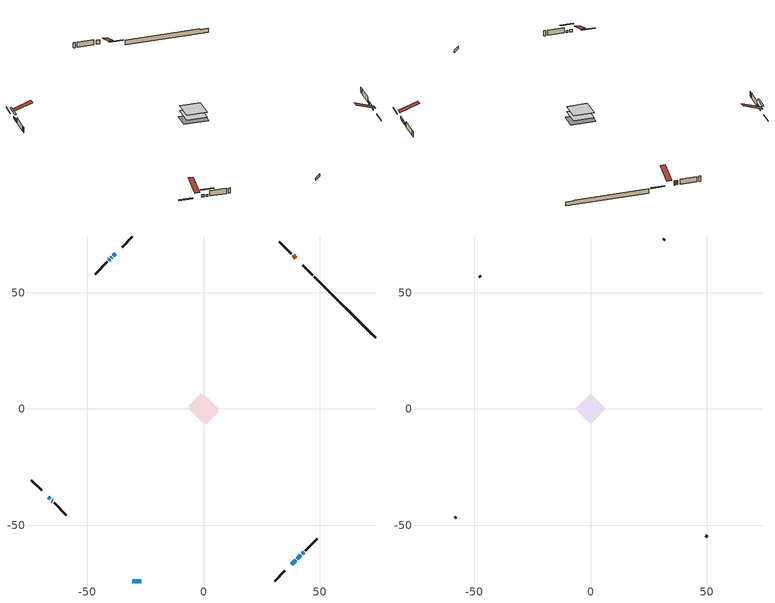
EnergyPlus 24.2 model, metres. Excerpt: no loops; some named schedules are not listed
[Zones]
conditioned space
 floor adiabatic (AdiabaticFloorConstruction): -6.45,0 0,6.45 6.45,0 0,-6.45 z1.21
 floor foundation (Slab1 construction): -6.57,1.23 -1.23,6.57 6.57,-1.23 1.23,-6.57 z-0.98
 wall outside (RimJoist1 construction): 30.65,-74.01 34.99,-69.67 / -74.01,-30.65 -69.67,-34.99 / -30.65,74.01 -34.99,69.67 / 47.07,57.59 42.73,61.93 z1.21:1.51
 wall outside (AdiabaticWallConstruction 1): 39.76,64.9 38.52,66.14 z1.21:3.24
 wall outside (AdiabaticWallConstruction): 37.96,-66.7 39.62,-65.04 / 40.28,-64.38 41.8,-62.86 / 42.45,-62.21 43.04,-61.62 / -66.7,-37.96 -65.94,-38.72 / -39.39,65.27 -39.65,65.01 / -40.31,64.35 -40.75,63.91 / -30.66,-74.01 -26.72,-74.01 z1.21:2.43; -37.96,66.7 -38.74,65.92 z1.21:2.1; -65.28,-39.38 -64.89,-39.77 z1.21:2.13
 wall outside (Wall1 construction): 43.69,-60.97 48.92,-55.74 / -64.24,-40.42 -59.01,-45.65 / -41.4,63.26 -46.63,58.03 / 37.86,66.8 32.63,72.03 z1.21:3.65
 wall foundation (FoundationWall1 construction): 47.73,56.93,-0.98 47.73,56.93,1.21 71.38,33.28,1.21 71.38,33.28,0.81 74.01,30.65,0.81 74.01,30.65,-0.98
 window (WindowConstruction): 37.96,-66.7 39.62,-65.04 z1.21:2.43
 window (WindowConstruction 8): -37.96,66.7 -38.74,65.92 z1.21:2.09
 window (WindowConstruction 1): 40.28,-64.38 41.8,-62.86 z1.21:2.43
 window (WindowConstruction 2): 42.45,-62.21 43.04,-61.63 z1.21:2.43
 window (WindowConstruction 3): -66.7,-37.96 -65.94,-38.72 z1.21:2.43
 window (WindowConstruction 4): -39.39,65.27 -39.65,65.01 z1.21:2.43
 window (WindowConstruction 5): -40.31,64.35 -40.75,63.92 z1.21:2.43
 window (WindowConstruction 6): -30.65,-74.01 -26.72,-74.01 z1.21:2.43
 window (WindowConstruction 7): -65.28,-39.38 -64.9,-39.77 z1.21:2.12
 door (Door): 39.76,64.9 38.52,66.14 z1.21:3.24
 ceiling adiabatic (AdiabaticFloorConstruction): 0,-6.45 6.45,0 0,6.45 -6.45,0 z1.21
attic - vented
 floor to conditioned space (Floor1 construction Reversed): -6.45,0 0,6.45 6.45,0 0,-6.45 z3.65
 wall outside (Wall2 construction): 49.58,-55.08 50.24,-54.42 / -58.35,-46.31 -57.69,-46.97 / -47.29,57.37 -47.95,56.71 / 31.98,72.69 31.31,73.35 z1.21:3.65
 roof outside (Roof1 construction): 37.3,-67.36,3.65 31.02,-61.07,6.61 29.36,-62.73,6.61 35.65,-69.01,3.65; -67.36,-37.3,3.65 -61.07,-31.02,6.61 -62.73,-29.36,6.61 -69.01,-35.65,3.65; -37.3,67.36,3.65 -31.02,61.07,6.61 -29.36,62.73,6.61 -35.65,69.01,3.65; 40.42,64.24,3.65 34.13,57.95,6.61 35.79,56.3,6.61 42.08,62.58,3.65
shading: -40.69,63.97 -36.01,68.65 -36.44,69.08 -41.12,64.4 z4.86; -62.94,-41.72 -67.24,-37.42 -67.67,-37.86 -63.37,-42.15 z4.89
[Building]
Building 1: Terrain=Suburbs
[Site:Location]
Montreal Intl AP_QC: Latitude {deg}=45.47; Longitude {deg}=-73.74; Time Zone {hr}=-5; Elevation {m}=36; Keep Site Location Information=Yes
[Site:GroundTemperature:Shallow]
2.07863, -0.316383, -0.508184, 0.628371, 5.19101, 9.73239, 13.6695, 16.1636, 16.3755, 14.347, 10.5102, 6.10817
[Site:WaterMainsTemperature]
Calculation Method=Schedule; Temperature Schedule=mains temperature schedule
[Material] Roughness=Rough; Thermal Absorptance=0.9
Name | Thickness {m} | Conductivity {W/m-K} | Density {kg/m3} | Specific Heat {J/kg-K} | Solar Absorptance | Visible Absorptance
asphalt or fiberglass shingles | 0.00635 | 0.162714 | 1121.4 | 1465.45 | 0.4 | 0.4
ceiling loosefill ins | 0.0846667 | 0.0480833 | 16.02 | 1046.75 | 0.7 | 0.7
ceiling stud and cavity | 0.1397 | 0.10898 | 65.682 | 1177.47 | 0.7 | 0.7
concrete 4.0 in. | 0.1016 | 1.803125 | 2242.8 | 837.4 | 0.7 | 0.7
concrete 8.0 in. | 0.2032 | 1.803125 | 2242.8 | 837.4 | 0.7 | 0.7
door material | 0.04445 | 0.0451087 | 512.64 | 1214.23 | 0.7 | 0.7
exterior vertical ins | 0.0698541 | 0.029427 | 32.04 | 1214.23 | 0.7 | 0.7
floor covering | 0.0127 | 0.0433444 | 54.468 | 1339.84 | 0.6 | 0.6
floor rigid ins; wall rigid ins | 0.512978 | 0.029427 | 32.04 | 1214.23 | 0.7 | 0.7
floor stud and cavity | 0.1397 | 1.75129 | 37.0049 | 1207.88 | 0.7 | 0.7
furniture material conditioned space 1 | 0.1524 | 0.115458 | 640.8 | 1214.23 | 0.6 | 0.6
gypsum board | 0.0127 | 0.160291 | 801 | 837.4 | 0.6 | 0.6
gypsum board 1 | 0.0127 | 0.160291 | 801 | 837.4 | 0.7 | 0.7
osb sheathing 0.5 in. | 0.0127 | 0.115458 | 512.64 | 1214.23 | 0.7 | 0.7
osb sheathing 0.75 in. | 0.01905 | 0.115458 | 512.64 | 1214.23 | 0.7 | 0.7
osb sheathing 2.0 in. | 0.0508 | 0.115458 | 512.64 | 1214.23 | 0.7 | 0.7
rim joist stud and cavity | 0.0508 | 0.133825 | 125.044 | 1163.47 | 0.6 | 0.6
wall stud and cavity | 0.1397 | 0.0820459 | 139.0536 | 1170.24 | 0.7 | 0.7
wall stud and cavity 1 | 0.0889 | 6.9971 | 50.32683 | 1063.81 | 0.6 | 0.6
wall stud and cavity 2 | 0.0889 | 0.380278 | 52.3479 | 1209.89 | 0.7 | 0.7
wall stud and cavity 3 | 0.0889 | 0.391764 | 83.0341 | 1211.67 | 0.7 | 0.7
wood siding | 0.0254 | 0.102417 | 544.68 | 1172.36 | 0.4 | 0.4
wood siding 1 | 0.00254 | 0.102417 | 544.68 | 1172.36 | 0.4 | 0.4
wood siding 2; wood siding 3; wood siding 4 | 0.0254 | 0.102417 | 544.68 | 1172.36 | 0.7 | 0.7
[WindowMaterial:SimpleGlazingSystem]
Name | U-Factor {W/m2-K} | Solar Heat Gain Coefficient
WindowMaterial | 2.78449 | 0.64
WindowMaterial 1 | 2.83275 | 0.59
WindowMaterial 2 | 2.89237 | 0.53
WindowMaterial 3 | 2.93609 | 0.47
WindowMaterial 4 | 2.8725 | 0.54
WindowMaterial 5 | 2.95483 | 0.61
WindowMaterial 6 | 2.918492 | 0.49
WindowMaterial 7 | 2.97073 | 0.44
[Construction]
AdiabaticFloorConstruction: floor stud and cavity, floor rigid ins, osb sheathing 0.75 in., floor covering
AdiabaticWallConstruction: wood siding 3, wall rigid ins, wall stud and cavity 2, gypsum board
AdiabaticWallConstruction 1: wood siding 4, wall rigid ins, wall stud and cavity 2, gypsum board
Door: door material
Floor1 construction Reversed: gypsum board, ceiling stud and cavity, ceiling loosefill ins
FoundationWall1 construction: concrete 8.0 in., gypsum board 1
furniture construction conditioned space 1: furniture material conditioned space 1
PartitionWallConstruction: gypsum board, wall stud and cavity 3, gypsum board
RimJoist1 construction: wood siding 2, osb sheathing 2.0 in., rim joist stud and cavity
Roof1 construction: asphalt or fiberglass shingles
Slab1 construction: concrete 4.0 in.
Wall1 construction: wood siding, osb sheathing 0.5 in., wall stud and cavity, gypsum board
Wall2 construction: wood siding 1, wall stud and cavity 1
WindowConstruction: WindowMaterial
WindowConstruction 1; WindowConstruction 3: WindowMaterial 1
WindowConstruction 2: WindowMaterial 2
WindowConstruction 4: WindowMaterial 3
WindowConstruction 5: WindowMaterial 4
WindowConstruction 6: WindowMaterial 5
WindowConstruction 7: WindowMaterial 6
WindowConstruction 8: WindowMaterial 7
[Zone] Multiplier=1; Part of Total Floor Area=Yes
Name | Volume {m3}
attic - vented | 40.0842
conditioned space | 400.4
[Space]
Name | Zone | Volume {m3}
attic - vented 1 | attic - vented | 40.0842
conditioned space 1 | conditioned space | 400.4
[ZoneInfiltration:EffectiveLeakageArea]
infil attic - vented 1: Zone or Space=attic - vented 1; Schedule=Always On Discrete; Effective Air Leakage Area {cm2}=3332.8; Stack Coefficient=0.000375643; Wind Coefficient=1.30951e-05
[ZoneMixing]
whole house fan mix: Zone or Space=attic - vented; Schedule=Always On Continuous; Design Flow Rate Calculation Method=Flow/Zone; Design Flow Rate {m3/s}=0; Source Zone or Space=conditioned space
[SurfaceProperty:ExposedFoundationPerimeter]
Slab1: Exposed Perimeter Calculation Method=TotalExposedPerimeter; Total Exposed Perimeter {m}=37.166
[InternalMass] Zone or ZoneList=conditioned space; Space or SpaceList=conditioned space 1
Name | Construction | Surface Area {m2}
furniture mass conditioned space 1 | furniture construction conditioned space 1 | 66.6479
partition wall mass | PartitionWallConstruction | 166.62
[Lights]
interior lighting: Zone or ZoneList or Space or SpaceList=conditioned space 1; Schedule=interior lighting schedule; Design Level Calculation Method=LightingLevel; Lighting Level {W}=343.2; Return Air Fraction=0; Fraction Radiant=0.6; Fraction Visible=0.2; Fraction Replaceable=1
[People]
occupants: Zone or ZoneList or Space or SpaceList=conditioned space 1; Number of People Schedule=occupants schedule; Number of People Calculation Method=People; Number of People=3; Fraction Radiant=0.314171; Sensible Heat Fraction=0.56303; Activity Level Schedule=occupants activity schedule; Carbon Dioxide Generation Rate {m3/s-W}=0; Enable ASHRAE 55 Comfort Warnings=No; Mean Radiant Temperature Calculation Type=EnclosureAveraged
[ElectricEquipment] Zone or ZoneList or Space or SpaceList=conditioned space 1; Design Level Calculation Method=EquipmentLevel
Name | Schedule | Design Level {W} | Fraction Latent | Fraction Radiant | Fraction Lost
clothes dryer | clothes dryer schedule | 140.772 | 0.015 | 0.081 | 0.85
clothes washer | clothes washer schedule | 32.1985 | 0.03 | 0.162 | 0.7
cooking range | cooking range schedule | 215.147 | 0.08 | 0.432 | 0.2
dishwasher | dishwasher schedule | 66.8632 | 0.3 | 0.18 | 0.4
fridge | fridge schedule | 72.9452 | 0 | 0.6 | 0
mech vent bath fan 0 | mech vent bath fan 0 schedule | 50.2 | 0 | 0 | 1
mech vent bath fan 1 | mech vent bath fan 1 schedule | 50.2 | 0 | 0 | 1
mech vent house fan | mech vent house fan schedule | 0 | 0 | 0 | 1
mech vent house fan cfis | mech vent house fan cfis schedule | 0 | 0 | 0 | 0
mech vent range fan 0 | mech vent range fan 0 schedule | 57 | 0 | 0 | 1
misc plug loads | misc plug loads schedule | 494.7 | 0.045 | 0.513 | 0.1
whole house fan | Always On Discrete | 0 | 0 | 0 | 1
[OtherEquipment] Zone or ZoneList or Space or SpaceList=conditioned space 1; Design Level Calculation Method=EquipmentLevel
Name | Fuel Type | Schedule | Design Level {W} | Fraction Latent | Fraction Radiant | Fraction Lost
clothes dryer 1 | Electricity | clothes dryer schedule | 0 | 0.015 | 0.081 | 0.85
cooking range 1 | Electricity | cooking range schedule | 0 | 0.08 | 0.432 | 0.2
general water use latent | None | general water use schedule | 62.594 | 1 | 0 | 0
general water use sensible | None | general water use schedule | -61.6891 | 0 | 0.6 | 0
mech vent house fan latent load | None | Always On Discrete | 0 | 1 | 0 | 0
mech vent house fan sensible load | None | Always On Discrete | 0 | 0 | 0 | 0
water heater energy adjustment1 | Electricity | Always On Discrete | 0.01 | 0 | 0 | 1
[ZoneInfiltration:DesignFlowRate] Zone or ZoneList or Space or SpaceList=conditioned space 1; Schedule=Always On Discrete; Design Flow Rate Calculation Method=Flow/Zone; Design Flow Rate {m3/s}=0
infil flow; natural vent flow; whole house fan flow
[Foundation:Kiva]
Foundation Kiva 1: Initial Indoor Air Temperature {C}=18; Wall Height Above Grade {m}=1.21; Wall Depth Below Slab {m}=0.2032; Custom Block Material Name 1=exterior vertical ins; Custom Block Depth 1 {m}=2.189988; Custom Block X Position 1 {m}=0.2159; Custom Block Z Position 1 {m}=0
[Foundation:Kiva:Settings]
Soil Conductivity {W/m-K}=0.849921; Soil Density {kg/m3}=1842.3; Soil Specific Heat {J/kg-K}=418.7; Ground Solar Absorptivity=0.9; Ground Thermal Absorptivity=0.9; Ground Surface Roughness {m}=0.03; Far-Field Width {m}=40; Deep-Ground Boundary Condition=ZeroFlux; Deep-Ground Depth {m}=40; Minimum Cell Dimension {m}=0.2; Maximum Cell Growth Coefficient=3; Simulation Timestep=Timestep
[Exterior:Lights]
exterior lighting: Schedule=exterior lighting schedule; Design Level {W}=75.6
[Schedule:Constant]
Name | Hourly Value
Always On Continuous; mech vent house fan schedule; mech vent house fan cfis schedule; Always On Discrete | 1
occupants activity schedule | 117.228
fridge schedule | 0
[Schedule:Week:Daily]
interior lighting schedule Week Rule - Jan1-Jan27: interior lighting schedule day, interior lighting schedule day, interior lighting schedule day, interior lighting schedule day, interior lighting schedule day, interior lighting schedule day, interior lighting schedule day, interior lighting schedule default day, interior lighting schedule default day, interior lighting schedule default day, interior lighting schedule default day, interior lighting schedule default day
interior lighting schedule Week Rule - Jan28-Feb3: interior lighting schedule day, interior lighting schedule day, interior lighting schedule day, interior lighting schedule day, interior lighting schedule day 1, interior lighting schedule day 1, interior lighting schedule day 1, interior lighting schedule default day, interior lighting schedule default day, interior lighting schedule default day, interior lighting schedule default day, interior lighting schedule default day
interior lighting schedule Week Rule - Feb4-Feb24: interior lighting schedule day 1, interior lighting schedule day 1, interior lighting schedule day 1, interior lighting schedule day 1, interior lighting schedule day 1, interior lighting schedule day 1, interior lighting schedule day 1, interior lighting schedule default day, interior lighting schedule default day, interior lighting schedule default day, interior lighting schedule default day, interior lighting schedule default day
interior lighting schedule Week Rule - Feb25-Mar3: interior lighting schedule day 1, interior lighting schedule day 1, interior lighting schedule day 1, interior lighting schedule day 1, interior lighting schedule day 2, interior lighting schedule day 2, interior lighting schedule day 2, interior lighting schedule default day, interior lighting schedule default day, interior lighting schedule default day, interior lighting schedule default day, interior lighting schedule default day
interior lighting schedule Week Rule - Mar4-Mar31: interior lighting schedule day 2, interior lighting schedule day 2, interior lighting schedule day 2, interior lighting schedule day 2, interior lighting schedule day 2, interior lighting schedule day 2, interior lighting schedule day 2, interior lighting schedule default day, interior lighting schedule default day, interior lighting schedule default day, interior lighting schedule default day, interior lighting schedule default day
interior lighting schedule Week Rule - Apr1-Apr28: interior lighting schedule day 3, interior lighting schedule day 3, interior lighting schedule day 3, interior lighting schedule day 3, interior lighting schedule day 3, interior lighting schedule day 3, interior lighting schedule day 3, interior lighting schedule default day, interior lighting schedule default day, interior lighting schedule default day, interior lighting schedule default day, interior lighting schedule default day
interior lighting schedule Week Rule - Apr29-May5: interior lighting schedule day 3, interior lighting schedule day 3, interior lighting schedule day 4, interior lighting schedule day 4, interior lighting schedule day 4, interior lighting schedule day 4, interior lighting schedule day 4, interior lighting schedule default day, interior lighting schedule default day, interior lighting schedule default day, interior lighting schedule default day, interior lighting schedule default day
interior lighting schedule Week Rule - May6-May26: interior lighting schedule day 4, interior lighting schedule day 4, interior lighting schedule day 4, interior lighting schedule day 4, interior lighting schedule day 4, interior lighting schedule day 4, interior lighting schedule day 4, interior lighting schedule default day, interior lighting schedule default day, interior lighting schedule default day, interior lighting schedule default day, interior lighting schedule default day
interior lighting schedule Week Rule - May27-Jun2: interior lighting schedule day 4, interior lighting schedule day 4, interior lighting schedule day 4, interior lighting schedule day 4, interior lighting schedule day 4, interior lighting schedule day 5, interior lighting schedule day 5, interior lighting schedule default day, interior lighting schedule default day, interior lighting schedule default day, interior lighting schedule default day, interior lighting schedule default day
interior lighting schedule Week Rule - Jun3-Jun30: interior lighting schedule day 5, interior lighting schedule day 5, interior lighting schedule day 5, interior lighting schedule day 5, interior lighting schedule day 5, interior lighting schedule day 5, interior lighting schedule day 5, interior lighting schedule default day, interior lighting schedule default day, interior lighting schedule default day, interior lighting schedule default day, interior lighting schedule default day
interior lighting schedule Week Rule - Jul1-Jul28: interior lighting schedule day 6, interior lighting schedule day 6, interior lighting schedule day 6, interior lighting schedule day 6, interior lighting schedule day 6, interior lighting schedule day 6, interior lighting schedule day 6, interior lighting schedule default day, interior lighting schedule default day, interior lighting schedule default day, interior lighting schedule default day, interior lighting schedule default day
interior lighting schedule Week Rule - Jul29-Aug4: interior lighting schedule day 6, interior lighting schedule day 6, interior lighting schedule day 6, interior lighting schedule day 7, interior lighting schedule day 7, interior lighting schedule day 7, interior lighting schedule day 7, interior lighting schedule default day, interior lighting schedule default day, interior lighting schedule default day, interior lighting schedule default day, interior lighting schedule default day
interior lighting schedule Week Rule - Aug5-Aug25: interior lighting schedule day 7, interior lighting schedule day 7, interior lighting schedule day 7, interior lighting schedule day 7, interior lighting schedule day 7, interior lighting schedule day 7, interior lighting schedule day 7, interior lighting schedule default day, interior lighting schedule default day, interior lighting schedule default day, interior lighting schedule default day, interior lighting schedule default day
interior lighting schedule Week Rule - Aug26-Sep1: interior lighting schedule day 7, interior lighting schedule day 7, interior lighting schedule day 7, interior lighting schedule day 7, interior lighting schedule day 7, interior lighting schedule day 7, interior lighting schedule day 8, interior lighting schedule default day, interior lighting schedule default day, interior lighting schedule default day, interior lighting schedule default day, interior lighting schedule default day
interior lighting schedule Week Rule - Sep2-Sep29: interior lighting schedule day 8, interior lighting schedule day 8, interior lighting schedule day 8, interior lighting schedule day 8, interior lighting schedule day 8, interior lighting schedule day 8, interior lighting schedule day 8, interior lighting schedule default day, interior lighting schedule default day, interior lighting schedule default day, interior lighting schedule default day, interior lighting schedule default day
interior lighting schedule Week Rule - Sep30-Oct6: interior lighting schedule day 8, interior lighting schedule day 9, interior lighting schedule day 9, interior lighting schedule day 9, interior lighting schedule day 9, interior lighting schedule day 9, interior lighting schedule day 9, interior lighting schedule default day, interior lighting schedule default day, interior lighting schedule default day, interior lighting schedule default day, interior lighting schedule default day
interior lighting schedule Week Rule - Oct7-Oct27: interior lighting schedule day 9, interior lighting schedule day 9, interior lighting schedule day 9, interior lighting schedule day 9, interior lighting schedule day 9, interior lighting schedule day 9, interior lighting schedule day 9, interior lighting schedule default day, interior lighting schedule default day, interior lighting schedule default day, interior lighting schedule default day, interior lighting schedule default day
interior lighting schedule Week Rule - Oct28-Nov3: interior lighting schedule day 9, interior lighting schedule day 9, interior lighting schedule day 9, interior lighting schedule day 9, interior lighting schedule day 10, interior lighting schedule day 10, interior lighting schedule day 10, interior lighting schedule default day, interior lighting schedule default day, interior lighting schedule default day, interior lighting schedule default day, interior lighting schedule default day
interior lighting schedule Week Rule - Nov4-Nov24: interior lighting schedule day 10, interior lighting schedule day 10, interior lighting schedule day 10, interior lighting schedule day 10, interior lighting schedule day 10, interior lighting schedule day 10, interior lighting schedule day 10, interior lighting schedule default day, interior lighting schedule default day, interior lighting schedule default day, interior lighting schedule default day, interior lighting schedule default day
interior lighting schedule Week Rule - Nov25-Dec1: interior lighting schedule day 10, interior lighting schedule day 10, interior lighting schedule day 10, interior lighting schedule day 10, interior lighting schedule day 10, interior lighting schedule day 10, interior lighting schedule day 11, interior lighting schedule default day, interior lighting schedule default day, interior lighting schedule default day, interior lighting schedule default day, interior lighting schedule default day
interior lighting schedule Week Rule - Dec2-Dec31: interior lighting schedule day 11, interior lighting schedule day 11, interior lighting schedule day 11, interior lighting schedule day 11, interior lighting schedule day 11, interior lighting schedule day 11, interior lighting schedule day 11, interior lighting schedule default day, interior lighting schedule default day, interior lighting schedule default day, interior lighting schedule default day, interior lighting schedule default day
occupants schedule Week Rule - Jan1-Dec31: occupants schedule day, occupants schedule day, occupants schedule day, occupants schedule day, occupants schedule day, occupants schedule day, occupants schedule day, occupants schedule default day, occupants schedule default day, occupants schedule default day, occupants schedule default day, occupants schedule default day
clothes dryer schedule Week Rule - Jan1-Dec31: clothes dryer schedule day, clothes dryer schedule day, clothes dryer schedule day, clothes dryer schedule day, clothes dryer schedule day, clothes dryer schedule day, clothes dryer schedule day, clothes dryer schedule default day, clothes dryer schedule default day, clothes dryer schedule default day, clothes dryer schedule default day, clothes dryer schedule default day
clothes washer schedule Week Rule - Jan1-Dec31: clothes washer schedule day, clothes washer schedule day, clothes washer schedule day, clothes washer schedule day, clothes washer schedule day, clothes washer schedule day, clothes washer schedule day, clothes washer schedule default day, clothes washer schedule default day, clothes washer schedule default day, clothes washer schedule default day, clothes washer schedule default day
cooking range schedule Week Rule - Jan1-Dec31: cooking range schedule day, cooking range schedule day, cooking range schedule day, cooking range schedule day, cooking range schedule day, cooking range schedule day, cooking range schedule day, cooking range schedule default day, cooking range schedule default day, cooking range schedule default day, cooking range schedule default day, cooking range schedule default day
dishwasher schedule Week Rule - Jan1-Dec31: dishwasher schedule day, dishwasher schedule day, dishwasher schedule day, dishwasher schedule day, dishwasher schedule day, dishwasher schedule day, dishwasher schedule day, dishwasher schedule default day, dishwasher schedule default day, dishwasher schedule default day, dishwasher schedule default day, dishwasher schedule default day
mech vent bath fan 0 schedule Week Rule - Jan1-Dec31: mech vent bath fan 0 schedule day, mech vent bath fan 0 schedule day, mech vent bath fan 0 schedule day, mech vent bath fan 0 schedule day, mech vent bath fan 0 schedule day, mech vent bath fan 0 schedule day, mech vent bath fan 0 schedule day, mech vent bath fan 0 schedule default day, mech vent bath fan 0 schedule default day, mech vent bath fan 0 schedule default day, mech vent bath fan 0 schedule default day, mech vent bath fan 0 schedule default day
mech vent bath fan 1 schedule Week Rule - Jan1-Dec31: mech vent bath fan 1 schedule day, mech vent bath fan 1 schedule day, mech vent bath fan 1 schedule day, mech vent bath fan 1 schedule day, mech vent bath fan 1 schedule day, mech vent bath fan 1 schedule day, mech vent bath fan 1 schedule day, mech vent bath fan 1 schedule default day, mech vent bath fan 1 schedule default day, mech vent bath fan 1 schedule default day, mech vent bath fan 1 schedule default day, mech vent bath fan 1 schedule default day
mech vent range fan 0 schedule Week Rule - Jan1-Dec31: mech vent range fan 0 schedule day, mech vent range fan 0 schedule day, mech vent range fan 0 schedule day, mech vent range fan 0 schedule day, mech vent range fan 0 schedule day, mech vent range fan 0 schedule day, mech vent range fan 0 schedule day, mech vent range fan 0 schedule default day, mech vent range fan 0 schedule default day, mech vent range fan 0 schedule default day, mech vent range fan 0 schedule default day, mech vent range fan 0 schedule default day
misc plug loads schedule Week Rule - Jan1-Dec31: misc plug loads schedule day, misc plug loads schedule day, misc plug loads schedule day, misc plug loads schedule day, misc plug loads schedule day, misc plug loads schedule day, misc plug loads schedule day, misc plug loads schedule default day, misc plug loads schedule default day, misc plug loads schedule default day, misc plug loads schedule default day, misc plug loads schedule default day
general water use schedule Week Rule - Jan1-Dec31: general water use schedule day, general water use schedule day, general water use schedule day, general water use schedule day, general water use schedule day, general water use schedule day, general water use schedule day, general water use schedule default day, general water use schedule default day, general water use schedule default day, general water use schedule default day, general water use schedule default day
exterior lighting schedule Week Rule - Jan1-Jan27: exterior lighting schedule day, exterior lighting schedule day, exterior lighting schedule day, exterior lighting schedule day, exterior lighting schedule day, exterior lighting schedule day, exterior lighting schedule day, exterior lighting schedule default day, exterior lighting schedule default day, exterior lighting schedule default day, exterior lighting schedule default day, exterior lighting schedule default day
exterior lighting schedule Week Rule - Jan28-Feb3: exterior lighting schedule day, exterior lighting schedule day, exterior lighting schedule day, exterior lighting schedule day, exterior lighting schedule day 1, exterior lighting schedule day 1, exterior lighting schedule day 1, exterior lighting schedule default day, exterior lighting schedule default day, exterior lighting schedule default day, exterior lighting schedule default day, exterior lighting schedule default day
exterior lighting schedule Week Rule - Feb4-Feb24: exterior lighting schedule day 1, exterior lighting schedule day 1, exterior lighting schedule day 1, exterior lighting schedule day 1, exterior lighting schedule day 1, exterior lighting schedule day 1, exterior lighting schedule day 1, exterior lighting schedule default day, exterior lighting schedule default day, exterior lighting schedule default day, exterior lighting schedule default day, exterior lighting schedule default day
exterior lighting schedule Week Rule - Feb25-Mar3: exterior lighting schedule day 1, exterior lighting schedule day 1, exterior lighting schedule day 1, exterior lighting schedule day 1, exterior lighting schedule day 2, exterior lighting schedule day 2, exterior lighting schedule day 2, exterior lighting schedule default day, exterior lighting schedule default day, exterior lighting schedule default day, exterior lighting schedule default day, exterior lighting schedule default day
exterior lighting schedule Week Rule - Mar4-Mar31: exterior lighting schedule day 2, exterior lighting schedule day 2, exterior lighting schedule day 2, exterior lighting schedule day 2, exterior lighting schedule day 2, exterior lighting schedule day 2, exterior lighting schedule day 2, exterior lighting schedule default day, exterior lighting schedule default day, exterior lighting schedule default day, exterior lighting schedule default day, exterior lighting schedule default day
exterior lighting schedule Week Rule - Apr1-Apr28: exterior lighting schedule day 3, exterior lighting schedule day 3, exterior lighting schedule day 3, exterior lighting schedule day 3, exterior lighting schedule day 3, exterior lighting schedule day 3, exterior lighting schedule day 3, exterior lighting schedule default day, exterior lighting schedule default day, exterior lighting schedule default day, exterior lighting schedule default day, exterior lighting schedule default day
exterior lighting schedule Week Rule - Apr29-May5: exterior lighting schedule day 3, exterior lighting schedule day 3, exterior lighting schedule day 4, exterior lighting schedule day 4, exterior lighting schedule day 4, exterior lighting schedule day 4, exterior lighting schedule day 4, exterior lighting schedule default day, exterior lighting schedule default day, exterior lighting schedule default day, exterior lighting schedule default day, exterior lighting schedule default day
exterior lighting schedule Week Rule - May6-May26: exterior lighting schedule day 4, exterior lighting schedule day 4, exterior lighting schedule day 4, exterior lighting schedule day 4, exterior lighting schedule day 4, exterior lighting schedule day 4, exterior lighting schedule day 4, exterior lighting schedule default day, exterior lighting schedule default day, exterior lighting schedule default day, exterior lighting schedule default day, exterior lighting schedule default day
exterior lighting schedule Week Rule - May27-Jun2: exterior lighting schedule day 4, exterior lighting schedule day 4, exterior lighting schedule day 4, exterior lighting schedule day 4, exterior lighting schedule day 4, exterior lighting schedule day 5, exterior lighting schedule day 5, exterior lighting schedule default day, exterior lighting schedule default day, exterior lighting schedule default day, exterior lighting schedule default day, exterior lighting schedule default day
exterior lighting schedule Week Rule - Jun3-Jun30: exterior lighting schedule day 5, exterior lighting schedule day 5, exterior lighting schedule day 5, exterior lighting schedule day 5, exterior lighting schedule day 5, exterior lighting schedule day 5, exterior lighting schedule day 5, exterior lighting schedule default day, exterior lighting schedule default day, exterior lighting schedule default day, exterior lighting schedule default day, exterior lighting schedule default day
exterior lighting schedule Week Rule - Jul1-Jul28: exterior lighting schedule day 6, exterior lighting schedule day 6, exterior lighting schedule day 6, exterior lighting schedule day 6, exterior lighting schedule day 6, exterior lighting schedule day 6, exterior lighting schedule day 6, exterior lighting schedule default day, exterior lighting schedule default day, exterior lighting schedule default day, exterior lighting schedule default day, exterior lighting schedule default day
exterior lighting schedule Week Rule - Jul29-Aug4: exterior lighting schedule day 6, exterior lighting schedule day 6, exterior lighting schedule day 6, exterior lighting schedule day 7, exterior lighting schedule day 7, exterior lighting schedule day 7, exterior lighting schedule day 7, exterior lighting schedule default day, exterior lighting schedule default day, exterior lighting schedule default day, exterior lighting schedule default day, exterior lighting schedule default day
exterior lighting schedule Week Rule - Aug5-Aug25: exterior lighting schedule day 7, exterior lighting schedule day 7, exterior lighting schedule day 7, exterior lighting schedule day 7, exterior lighting schedule day 7, exterior lighting schedule day 7, exterior lighting schedule day 7, exterior lighting schedule default day, exterior lighting schedule default day, exterior lighting schedule default day, exterior lighting schedule default day, exterior lighting schedule default day
exterior lighting schedule Week Rule - Aug26-Sep1: exterior lighting schedule day 7, exterior lighting schedule day 7, exterior lighting schedule day 7, exterior lighting schedule day 7, exterior lighting schedule day 7, exterior lighting schedule day 7, exterior lighting schedule day 8, exterior lighting schedule default day, exterior lighting schedule default day, exterior lighting schedule default day, exterior lighting schedule default day, exterior lighting schedule default day
exterior lighting schedule Week Rule - Sep2-Sep29: exterior lighting schedule day 8, exterior lighting schedule day 8, exterior lighting schedule day 8, exterior lighting schedule day 8, exterior lighting schedule day 8, exterior lighting schedule day 8, exterior lighting schedule day 8, exterior lighting schedule default day, exterior lighting schedule default day, exterior lighting schedule default day, exterior lighting schedule default day, exterior lighting schedule default day
exterior lighting schedule Week Rule - Sep30-Oct6: exterior lighting schedule day 8, exterior lighting schedule day 9, exterior lighting schedule day 9, exterior lighting schedule day 9, exterior lighting schedule day 9, exterior lighting schedule day 9, exterior lighting schedule day 9, exterior lighting schedule default day, exterior lighting schedule default day, exterior lighting schedule default day, exterior lighting schedule default day, exterior lighting schedule default day
exterior lighting schedule Week Rule - Oct7-Oct27: exterior lighting schedule day 9, exterior lighting schedule day 9, exterior lighting schedule day 9, exterior lighting schedule day 9, exterior lighting schedule day 9, exterior lighting schedule day 9, exterior lighting schedule day 9, exterior lighting schedule default day, exterior lighting schedule default day, exterior lighting schedule default day, exterior lighting schedule default day, exterior lighting schedule default day
exterior lighting schedule Week Rule - Oct28-Nov3: exterior lighting schedule day 9, exterior lighting schedule day 9, exterior lighting schedule day 9, exterior lighting schedule day 9, exterior lighting schedule day 10, exterior lighting schedule day 10, exterior lighting schedule day 10, exterior lighting schedule default day, exterior lighting schedule default day, exterior lighting schedule default day, exterior lighting schedule default day, exterior lighting schedule default day
exterior lighting schedule Week Rule - Nov4-Nov24: exterior lighting schedule day 10, exterior lighting schedule day 10, exterior lighting schedule day 10, exterior lighting schedule day 10, exterior lighting schedule day 10, exterior lighting schedule day 10, exterior lighting schedule day 10, exterior lighting schedule default day, exterior lighting schedule default day, exterior lighting schedule default day, exterior lighting schedule default day, exterior lighting schedule default day
exterior lighting schedule Week Rule - Nov25-Dec1: exterior lighting schedule day 10, exterior lighting schedule day 10, exterior lighting schedule day 10, exterior lighting schedule day 10, exterior lighting schedule day 10, exterior lighting schedule day 10, exterior lighting schedule day 11, exterior lighting schedule default day, exterior lighting schedule default day, exterior lighting schedule default day, exterior lighting schedule default day, exterior lighting schedule default day
exterior lighting schedule Week Rule - Dec2-Dec31: exterior lighting schedule day 11, exterior lighting schedule day 11, exterior lighting schedule day 11, exterior lighting schedule day 11, exterior lighting schedule day 11, exterior lighting schedule day 11, exterior lighting schedule day 11, exterior lighting schedule default day, exterior lighting schedule default day, exterior lighting schedule default day, exterior lighting schedule default day, exterior lighting schedule default day
[Schedule:Year]
interior lighting schedule: interior lighting schedule Week Rule - Jan1-Jan27, 1, 1, 1, 27, interior lighting schedule Week Rule - Jan28-Feb3, 1, 28, 2, 3, interior lighting schedule Week Rule - Feb4-Feb24, 2, 4, 2, 24, interior lighting schedule Week Rule - Feb25-Mar3, 2, 25, 3, 3, interior lighting schedule Week Rule - Mar4-Mar31, 3, 4, 3, 31, interior lighting schedule Week Rule - Apr1-Apr28, 4, 1, 4, 28, interior lighting schedule Week Rule - Apr29-May5, 4, 29, 5, 5, interior lighting schedule Week Rule - May6-May26, 5, 6, 5, 26, interior lighting schedule Week Rule - May27-Jun2, 5, 27, 6, 2, interior lighting schedule Week Rule - Jun3-Jun30, 6, 3, 6, 30, interior lighting schedule Week Rule - Jul1-Jul28, 7, 1, 7, 28, interior lighting schedule Week Rule - Jul29-Aug4, 7, 29, 8, 4, interior lighting schedule Week Rule - Aug5-Aug25, 8, 5, 8, 25, interior lighting schedule Week Rule - Aug26-Sep1, 8, 26, 9, 1, interior lighting schedule Week Rule - Sep2-Sep29, 9, 2, 9, 29, interior lighting schedule Week Rule - Sep30-Oct6, 9, 30, 10, 6, interior lighting schedule Week Rule - Oct7-Oct27, 10, 7, 10, 27, interior lighting schedule Week Rule - Oct28-Nov3, 10, 28, 11, 3, interior lighting schedule Week Rule - Nov4-Nov24, 11, 4, 11, 24, interior lighting schedule Week Rule - Nov25-Dec1, 11, 25, 12, 1, interior lighting schedule Week Rule - Dec2-Dec31, 12, 2, 12, 31
occupants schedule: occupants schedule Week Rule - Jan1-Dec31, 1, 1, 12, 31
clothes dryer schedule: clothes dryer schedule Week Rule - Jan1-Dec31, 1, 1, 12, 31
clothes washer schedule: clothes washer schedule Week Rule - Jan1-Dec31, 1, 1, 12, 31
cooking range schedule: cooking range schedule Week Rule - Jan1-Dec31, 1, 1, 12, 31
dishwasher schedule: dishwasher schedule Week Rule - Jan1-Dec31, 1, 1, 12, 31
mech vent bath fan 0 schedule: mech vent bath fan 0 schedule Week Rule - Jan1-Dec31, 1, 1, 12, 31
mech vent bath fan 1 schedule: mech vent bath fan 1 schedule Week Rule - Jan1-Dec31, 1, 1, 12, 31
mech vent range fan 0 schedule: mech vent range fan 0 schedule Week Rule - Jan1-Dec31, 1, 1, 12, 31
misc plug loads schedule: misc plug loads schedule Week Rule - Jan1-Dec31, 1, 1, 12, 31
general water use schedule: general water use schedule Week Rule - Jan1-Dec31, 1, 1, 12, 31
exterior lighting schedule: exterior lighting schedule Week Rule - Jan1-Jan27, 1, 1, 1, 27, exterior lighting schedule Week Rule - Jan28-Feb3, 1, 28, 2, 3, exterior lighting schedule Week Rule - Feb4-Feb24, 2, 4, 2, 24, exterior lighting schedule Week Rule - Feb25-Mar3, 2, 25, 3, 3, exterior lighting schedule Week Rule - Mar4-Mar31, 3, 4, 3, 31, exterior lighting schedule Week Rule - Apr1-Apr28, 4, 1, 4, 28, exterior lighting schedule Week Rule - Apr29-May5, 4, 29, 5, 5, exterior lighting schedule Week Rule - May6-May26, 5, 6, 5, 26, exterior lighting schedule Week Rule - May27-Jun2, 5, 27, 6, 2, exterior lighting schedule Week Rule - Jun3-Jun30, 6, 3, 6, 30, exterior lighting schedule Week Rule - Jul1-Jul28, 7, 1, 7, 28, exterior lighting schedule Week Rule - Jul29-Aug4, 7, 29, 8, 4, exterior lighting schedule Week Rule - Aug5-Aug25, 8, 5, 8, 25, exterior lighting schedule Week Rule - Aug26-Sep1, 8, 26, 9, 1, exterior lighting schedule Week Rule - Sep2-Sep29, 9, 2, 9, 29, exterior lighting schedule Week Rule - Sep30-Oct6, 9, 30, 10, 6, exterior lighting schedule Week Rule - Oct7-Oct27, 10, 7, 10, 27, exterior lighting schedule Week Rule - Oct28-Nov3, 10, 28, 11, 3, exterior lighting schedule Week Rule - Nov4-Nov24, 11, 4, 11, 24, exterior lighting schedule Week Rule - Nov25-Dec1, 11, 25, 12, 1, exterior lighting schedule Week Rule - Dec2-Dec31, 12, 2, 12, 31
[Schedule:Compact]
mains temperature schedule: Through: 01/01, For: AllDays, Until: 24:00, 6.56833, Through: 01/02, For: AllDays, Until: 24:00, 6.48722, Through: 01/03, For: AllDays, Until: 24:00, 6.40722, Through: 01/04, For: AllDays, Until: 24:00, 6.32889, Through: 01/05, For: AllDays, Until: 24:00, 6.25167, Through: 01/06, For: AllDays, Until: 24:00, 6.17611, Through: 01/07, For: AllDays, Until: 24:00, 6.10222, Through: 01/08, For: AllDays, Until: 24:00, 6.02944, Through: 01/09, For: AllDays, Until: 24:00, 5.95833, Through: 01/10, For: AllDays, Until: 24:00, 5.88889, Through: 01/11, For: AllDays, Until: 24:00, 5.82056, Through: 01/12, For: AllDays, Until: 24:00, 5.75444, Through: 01/13, For: AllDays, Until: 24:00, 5.68944, Through: 01/14, For: AllDays, Until: 24:00, 5.62611, Through: 01/15, For: AllDays, Until: 24:00, 5.56444, Through: 01/16, For: AllDays, Until: 24:00, 5.50444, Through: 01/17, For: AllDays, Until: 24:00, 5.44611, Through: 01/18, For: AllDays, Until: 24:00, 5.38944, Through: 01/19, For: AllDays, Until: 24:00, 5.33389, Through: 01/20, For: AllDays, Until: 24:00, 5.28111, Through: 01/21, For: AllDays, Until: 24:00, 5.22944, Through: 01/22, For: AllDays, Until: 24:00, 5.17944, Through: 01/23, For: AllDays, Until: 24:00, 5.13111, Through: 01/24, For: AllDays, Until: 24:00, 5.085, Through: 01/25, For: AllDays, Until: 24:00, 5.04056, Through: 01/26, For: AllDays, Until: 24:00, 4.99778, Through: 01/27, For: AllDays, Until: 24:00, 4.95667, Through: 01/28, For: AllDays, Until: 24:00, 4.91778, Through: 01/29, For: AllDays, Until: 24:00, 4.88056, Through: 01/30, For: AllDays, Until: 24:00, 4.845, Through: 01/31, For: AllDays, Until: 24:00, 4.81167, Through: 02/01, For: AllDays, Until: 24:00, 4.77944, Through: 02/02, For: AllDays, Until: 24:00, 4.75, Through: 02/03, For: AllDays, Until: 24:00, 4.72167, Through: 02/04, For: AllDays, Until: 24:00, 4.69611, Through: 02/05, For: AllDays, Until: 24:00, 4.67167, Through: 02/06, For: AllDays, Until: 24:00, 4.64944, Through: 02/07, For: AllDays, Until: 24:00, 4.62889, Through: 02/08, For: AllDays, Until: 24:00, 4.61056, Through: 02/09, For: AllDays, Until: 24:00, 4.59389, Through: 02/10, For: AllDays, Until: 24:00, 4.57944, Through: 02/11, For: AllDays, Until: 24:00, 4.56667, Through: 02/12, For: AllDays, Until: 24:00, 4.55611, Through: 02/13, For: AllDays, Until: 24:00, 4.54722, Through: 02/14, For: AllDays, Until: 24:00, 4.54056, Through: 02/15, For: AllDays, Until: 24:00, 4.53556, Through: 02/16, For: AllDays, Until: 24:00, 4.53278, Through: 02/17, For: AllDays, Until: 24:00, 4.53167, Through: 02/18, For: AllDays, Until: 24:00, 4.53278, Through: 02/19, For: AllDays, Until: 24:00, 4.53556, Through: 02/20, For: AllDays, Until: 24:00, 4.54056, Through: 02/21, For: AllDays, Until: 24:00, 4.54722, Through: 02/22, For: AllDays, Until: 24:00, 4.55611, Through: 02/23, For: AllDays, Until: 24:00, 4.56667, Through: 02/24, For: AllDays, Until: 24:00, 4.57944, Through: 02/25, For: AllDays, Until: 24:00, 4.59389, Through: 02/26, For: AllDays, Until: 24:00, 4.61056, Through: 02/27, For: AllDays, Until: 24:00, 4.62889, Through: 02/28, For: AllDays, Until: 24:00, 4.64889, Through: 03/01, For: AllDays, Until: 24:00, 4.67111, Through: 03/02, For: AllDays, Until: 24:00, 4.69556, Through: 03/03, For: AllDays, Until: 24:00, 4.72167, Through: 03/04, For: AllDays, Until: 24:00, 4.74944, Through: 03/05, For: AllDays, Until: 24:00, 4.77944, Through: 03/06, For: AllDays, Until: 24:00, 4.81111, Through: 03/07, For: AllDays, Until: 24:00, 4.84444, Through: 03/08, For: AllDays, Until: 24:00, 4.88, Through: 03/09, For: AllDays, Until: 24:00, 4.91722, Through: 03/10, For: AllDays, Until: 24:00, 4.95611, Through: 03/11, For: AllDays, Until: 24:00, 4.99722, Through: 03/12, For: AllDays, Until: 24:00, 5.04, Through: 03/13, For: AllDays, Until: 24:00, 5.08444, Through: 03/14, For: AllDays, Until: 24:00, 5.13056, Through: 03/15, For: AllDays, Until: 24:00, 5.17889, Through: 03/16, For: AllDays, Until: 24:00, 5.22833, Through: 03/17, For: AllDays, Until: 24:00, 5.28, Through: 03/18, For: AllDays, Until: 24:00, 5.33333, Through: 03/19, For: AllDays, Until: 24:00, 5.38833, Through: 03/20, For: AllDays, Until: 24:00, 5.445, Through: 03/21, For: AllDays, Until: 24:00, 5.50333, Through: 03/22, For: AllDays, Until: 24:00, 5.56333, Through: 03/23, For: AllDays, Until: 24:00, 5.625, Through: 03/24, For: AllDays, Until: 24:00, 5.68833, Through: 03/25, For: AllDays, Until: 24:00, 5.75333, Through: 03/26, For: AllDays, Until: 24:00, 5.81944, Through: 03/27, For: AllDays, Until: 24:00, 5.88778, Through: 03/28, For: AllDays, Until: 24:00, 5.95722, Through: 03/29, For: AllDays, Until: 24:00, 6.02833, Through: 03/30, For: AllDays, Until: 24:00, 6.10111, Through: 03/31, For: AllDays, Until: 24:00, 6.175, Through: 04/01, For: AllDays, Until: 24:00, 6.25056, Through: 04/02, For: AllDays, Until: 24:00, 6.32778, Through: 04/03, For: AllDays, Until: 24:00, 6.40611, Through: 04/04, For: AllDays, Until: 24:00, 6.48556, Through: 04/05, For: AllDays, Until: 24:00, 6.56722, Through: 04/06, For: AllDays, Until: 24:00, 6.64944, Through: 04/07, For: AllDays, Until: 24:00, 6.73333, Through: 04/08, For: AllDays, Until: 24:00, 6.81833, Through: 04/09, For: AllDays, Until: 24:00, 6.905, Through: 04/10, For: AllDays, Until: 24:00, 6.99278, Through: 04/11, For: AllDays, Until: 24:00, 7.08111, Through: 04/12, For: AllDays, Until: 24:00, 7.17167, Through: 04/13, For: AllDays, Until: 24:00, 7.26278, Through: 04/14, For: AllDays, Until: 24:00, 7.355, Through: 04/15, For: AllDays, Until: 24:00, 7.44833, Through: 04/16, For: AllDays, Until: 24:00, 7.54278, Through: 04/17, For: AllDays, Until: 24:00, 7.63889, Through: 04/18, For: AllDays, Until: 24:00, 7.735, Through: 04/19, For: AllDays, Until: 24:00, 7.83278, Through: 04/20, For: AllDays, Until: 24:00, 7.93167, Through: 04/21, For: AllDays, Until: 24:00, 8.03111, Through: 04/22, For: AllDays, Until: 24:00, 8.13167, Through: 04/23, For: AllDays, Until: 24:00, 8.23278, Through: 04/24, For: AllDays, Until: 24:00, 8.335, Through: 04/25, For: AllDays, Until: 24:00, 8.43778, Through: 04/26, For: AllDays, Until: 24:00, 8.54167, Through: 04/27, For: AllDays, Until: 24:00, 8.64611, Through: 04/28, For: AllDays, Until: 24:00, 8.75167, Through: 04/29, For: AllDays, Until: 24:00, 8.85778, Through: 04/30, For: AllDays, Until: 24:00, 8.96444, Through: 05/01, For: AllDays, Until: 24:00, 9.07167, Through: 05/02, For: AllDays, Until: 24:00, 9.17944, Through: 05/03, For: AllDays, Until: 24:00, 9.28778, Through: 05/04, For: AllDays, Until: 24:00, 9.39667, Through: 05/05, For: AllDays, Until: 24:00, 9.50667, Through: 05/06, For: AllDays, Until: 24:00, 9.61667, Through: 05/07, For: AllDays, Until: 24:00, 9.72667, Through: 05/08, For: AllDays, Until: 24:00, 9.83778, Through: 05/09, For: AllDays, Until: 24:00, 9.94889, Through: 05/10, For: AllDays, Until: 24:00, 10.0606, Through: 05/11, For: AllDays, Until: 24:00, 10.1722, Through: 05/12, For: AllDays, Until: 24:00, 10.2844, Through: 05/13, For: AllDays, Until: 24:00, 10.3967, Through: 05/14, For: AllDays, Until: 24:00, 10.5094, Through: 05/15, For: AllDays, Until: 24:00, 10.6222, Through: 05/16, For: AllDays, Until: 24:00, 10.735, Through: 05/17, For: AllDays, Until: 24:00, 10.8478, Through: 05/18, For: AllDays, Until: 24:00, 10.9611, Through: 05/19, For: AllDays, Until: 24:00, 11.0744, Through: 05/20, For: AllDays, Until: 24:00, 11.1872, Through: 05/21, For: AllDays, Until: 24:00, 11.3006, Through: 05/22, For: AllDays, Until: 24:00, 11.4133, Through: 05/23, For: AllDays, Until: 24:00, 11.5267, Through: 05/24, For: AllDays, Until: 24:00, 11.6394, Through: 05/25, For: AllDays, Until: 24:00, 11.7522, Through: 05/26, For: AllDays, Until: 24:00, 11.8644, Through: 05/27, For: AllDays, Until: 24:00, 11.9767, Through: 05/28, For: AllDays, Until: 24:00, 12.0889, Through: 05/29, For: AllDays, Until: 24:00, 12.2006, Through: 05/30, For: AllDays, Until: 24:00, 12.3122, Through: 05/31, For: AllDays, Until: 24:00, 12.4228, Through: 06/01, For: AllDays, Until: 24:00, 12.5339, Through: 06/02, For: AllDays, Until: 24:00, 12.6439, Through: 06/03, For: AllDays, Until: 24:00, 12.7539, Through: 06/04, For: AllDays, Until: 24:00, 12.8628, Through: 06/05, For: AllDays, Until: 24:00, 12.9717, Through: 06/06, For: AllDays, Until: 24:00, 13.08, Through: 06/07, For: AllDays, Until: 24:00, 13.1878, Through: 06/08, For: AllDays, Until: 24:00, 13.2944, Through: 06/09, For: AllDays, Until: 24:00, 13.4011, Through: 06/10, For: AllDays, Until: 24:00, 13.5067, Through: 06/11, For: AllDays, Until: 24:00, 13.6117, Through: 06/12, For: AllDays, Until: 24:00, 13.7156, Through: 06/13, For: AllDays, Until: 24:00, 13.8194, Through: 06/14, For: AllDays, Until: 24:00, 13.9222, Through: 06/15, For: AllDays, Until: 24:00, 14.0239, Through: 06/16, For: AllDays, Until: 24:00, 14.125, Through: 06/17, For: AllDays, Until: 24:00, 14.225, Through: 06/18, For: AllDays, Until: 24:00, 14.3239, Through: 06/19, For: AllDays, Until: 24:00, 14.4222, Through: 06/20, For: AllDays, Until: 24:00, 14.5194, Through: 06/21, For: AllDays, Until: 24:00, 14.6156, Through: 06/22, For: AllDays, Until: 24:00, 14.7106, Through: 06/23, For: AllDays, Until: 24:00, 14.805, Through: 06/24, For: AllDays, Until: 24:00, 14.8978, Through: 06/25, For: AllDays, Until: 24:00, 14.9894, Through: 06/26, For: AllDays, Until: 24:00, 15.0806, Through: 06/27, For: AllDays, Until: 24:00, 15.17, Through: 06/28, For: AllDays, Until: 24:00, 15.2583, Through: 06/29, For: AllDays, Until: 24:00, 15.3456, Through: 06/30, For: AllDays, Until: 24:00, 15.4311, Through: 07/01, For: AllDays, Until: 24:00, 15.5161, Through: 07/02, For: AllDays, Until: 24:00, 15.5989, Through: 07/03, For: AllDays, Until: 24:00, 15.6811, Through: 07/04, For: AllDays, Until: 24:00, 15.7617, Through: 07/05, For: AllDays, Until: 24:00, 15.8411, Through: 07/06, For: AllDays, Until: 24:00, 15.9189, Through: 07/07, For: AllDays, Until: 24:00, 15.995, Through: 07/08, For: AllDays, Until: 24:00, 16.07, Through: 07/09, For: AllDays, Until: 24:00, 16.1433, Through: 07/10, For: AllDays, Until: 24:00, 16.2156, Through: 07/11, For: AllDays, Until: 24:00, 16.2861, Through: 07/12, For: AllDays, Until: 24:00, 16.355, Through: 07/13, For: AllDays, Until: 24:00, 16.4222, Through: 07/14, For: AllDays, Until: 24:00, 16.4878, Through: 07/15, For: AllDays, Until: 24:00, 16.5522, Through: 07/16, For: AllDays, Until: 24:00, 16.615, Through: 07/17, For: AllDays, Until: 24:00, 16.6756, Through: 07/18, For: AllDays, Until: 24:00, 16.735, Through: 07/19, For: AllDays, Until: 24:00, 16.7928, Through: 07/20, For: AllDays, Until: 24:00, 16.8489, Through: 07/21, For: AllDays, Until: 24:00, 16.9028, Through: 07/22, For: AllDays, Until: 24:00, 16.9556, Through: 07/23, For: AllDays, Until: 24:00, 17.0061, Through: 07/24, For: AllDays, Until: 24:00, 17.0556, Through: 07/25, For: AllDays, Until: 24:00, 17.1028, Through: 07/26, For: AllDays, Until: 24:00, 17.1483, Through: 07/27, For: AllDays, Until: 24:00, 17.1917, Through: 07/28, For: AllDays, Until: 24:00, 17.2339, Through: 07/29, For: AllDays, Until: 24:00, 17.2739, Through: 07/30, For: AllDays, Until: 24:00, 17.3122, Through: 07/31, For: AllDays, Until: 24:00, 17.3489, Through: 08/01, For: AllDays, Until: 24:00, 17.3833, Through: 08/02, For: AllDays, Until: 24:00, 17.4161, Through: 08/03, For: AllDays, Until: 24:00, 17.4467, Through: 08/04, For: AllDays, Until: 24:00, 17.4761, Through: 08/05, For: AllDays, Until: 24:00, 17.5028, Through: 08/06, For: AllDays, Until: 24:00, 17.5283, Through: 08/07, For: AllDays, Until: 24:00, 17.5517, Through: 08/08, For: AllDays, Until: 24:00, 17.5728, Through: 08/09, For: AllDays, Until: 24:00, 17.5922, Through: 08/10, For: AllDays, Until: 24:00, 17.61, Through: 08/11, For: AllDays, Until: 24:00, 17.6256, Through: 08/12, For: AllDays, Until: 24:00, 17.6394, Through: 08/13, For: AllDays, Until: 24:00, 17.6511, Through: 08/14, For: AllDays, Until: 24:00, 17.6611, Through: 08/15, For: AllDays, Until: 24:00, 17.6689, Through: 08/16, For: AllDays, Until: 24:00, 17.675, Through: 08/17, For: AllDays, Until: 24:00, 17.6789, Through: 08/18, For: AllDays, Until: 24:00, 17.6811, Through: 08/19, For: AllDays, Until: 24:00, 17.6811, Through: 08/20, For: AllDays, Until: 24:00, 17.6794, Through: 08/21, For: AllDays, Until: 24:00, 17.6756, Through: 08/22, For: AllDays, Until: 24:00, 17.67, Through: 08/23, For: AllDays, Until: 24:00, 17.6622, Through: 08/24, For: AllDays, Until: 24:00, 17.6528, Through: 08/25, For: AllDays, Until: 24:00, 17.6411, Through: 08/26, For: AllDays, Until: 24:00, 17.6278, Through: 08/27, For: AllDays, Until: 24:00, 17.6122, Through: 08/28, For: AllDays, Until: 24:00, 17.595, Through: 08/29, For: AllDays, Until: 24:00, 17.5756, Through: 08/30, For: AllDays, Until: 24:00, 17.5544, Through: 08/31, For: AllDays, Until: 24:00, 17.5311, Through: 09/01, For: AllDays, Until: 24:00, 17.5061, Through: 09/02, For: AllDays, Until: 24:00, 17.4794, Through: 09/03, For: AllDays, Until: 24:00, 17.4506, Through: 09/04, For: AllDays, Until: 24:00, 17.42, Through: 09/05, For: AllDays, Until: 24:00, 17.3878, Through: 09/06, For: AllDays, Until: 24:00, 17.3533, Through: 09/07, For: AllDays, Until: 24:00, 17.3172, Through: 09/08, For: AllDays, Until: 24:00, 17.2789, Through: 09/09, For: AllDays, Until: 24:00, 17.2389, Through: 09/10, For: AllDays, Until: 24:00, 17.1972, Through: 09/11, For: AllDays, Until: 24:00, 17.1539, Through: 09/12, For: AllDays, Until: 24:00, 17.1083, Through: 09/13, For: AllDays, Until: 24:00, 17.0617, Through: 09/14, For: AllDays, Until: 24:00, 17.0128, Through: 09/15, For: AllDays, Until: 24:00, 16.9622, Through: 09/16, For: AllDays, Until: 24:00, 16.9094, Through: 09/17, For: AllDays, Until: 24:00, 16.8556, Through: 09/18, For: AllDays, Until: 24:00, 16.8, Through: 09/19, For: AllDays, Until: 24:00, 16.7422, Through: 09/20, For: AllDays, Until: 24:00, 16.6833, Through: 09/21, For: AllDays, Until: 24:00, 16.6228, Through: 09/22, For: AllDays, Until: 24:00, 16.56, Through: 09/23, For: AllDays, Until: 24:00, 16.4961, Through: 09/24, For: AllDays, Until: 24:00, 16.4306, Through: 09/25, For: AllDays, Until: 24:00, 16.3633, Through: 09/26, For: AllDays, Until: 24:00, 16.295, Through: 09/27, For: AllDays, Until: 24:00, 16.2244, Through: 09/28, For: AllDays, Until: 24:00, 16.1528, Through: 09/29, For: AllDays, Until: 24:00, 16.0794, Through: 09/30, For: AllDays, Until: 24:00, 16.0044, Through: 10/01, For: AllDays, Until: 24:00, 15.9283, Through: 10/02, For: AllDays, Until: 24:00, 15.8511, Through: 10/03, For: AllDays, Until: 24:00, 15.7717, Through: 10/04, For: AllDays, Until: 24:00, 15.6917, Through: 10/05, For: AllDays, Until: 24:00, 15.6094, Through: 10/06, For: AllDays, Until: 24:00, 15.5267, Through: 10/07, For: AllDays, Until: 24:00, 15.4422, Through: 10/08, For: AllDays, Until: 24:00, 15.3567, Through: 10/09, For: AllDays, Until: 24:00, 15.2694, Through: 10/10, For: AllDays, Until: 24:00, 15.1811, Through: 10/11, For: AllDays, Until: 24:00, 15.0917, Through: 10/12, For: AllDays, Until: 24:00, 15.0011, Through: 10/13, For: AllDays, Until: 24:00, 14.9094, Through: 10/14, For: AllDays, Until: 24:00, 14.8167, Through: 10/15, For: AllDays, Until: 24:00, 14.7228, Through: 10/16, For: AllDays, Until: 24:00, 14.6278, Through: 10/17, For: AllDays, Until: 24:00, 14.5317, Through: 10/18, For: AllDays, Until: 24:00, 14.4344, Through: 10/19, For: AllDays, Until: 24:00, 14.3367, Through: 10/20, For: AllDays, Until: 24:00, 14.2378, Through: 10/21, For: AllDays, Until: 24:00, 14.1378, Through: 10/22, For: AllDays, Until: 24:00, 14.0367, Through: 10/23, For: AllDays, Until: 24:00, 13.935, Through: 10/24, For: AllDays, Until: 24:00, 13.8322, Through: 10/25, For: AllDays, Until: 24:00, 13.7289, Through: 10/26, For: AllDays, Until: 24:00, 13.625, Through: 10/27, For: AllDays, Until: 24:00, 13.52, Through: 10/28, For: AllDays, Until: 24:00, 13.4144, Through: 10/29, For: AllDays, Until: 24:00, 13.3083, Through: 10/30, For: AllDays, Until: 24:00, 13.2011, Through: 10/31, For: AllDays, Until: 24:00, 13.0939, Through: 11/01, For: AllDays, Until: 24:00, 12.9856, Through: 11/02, For: AllDays, Until: 24:00, 12.8767, Through: 11/03, For: AllDays, Until: 24:00, 12.7678, Through: 11/04, For: AllDays, Until: 24:00, 12.6578, Through: 11/05, For: AllDays, Until: 24:00, 12.5478, Through: 11/06, For: AllDays, Until: 24:00, 12.4372, Through: 11/07, For: AllDays, Until: 24:00, 12.3261, Through: 11/08, For: AllDays, Until: 24:00, 12.215, Through: 11/09, For: AllDays, Until: 24:00, 12.1033, Through: 11/10, For: AllDays, Until: 24:00, 11.9911, Through: 11/11, For: AllDays, Until: 24:00, 11.8789, Through: 11/12, For: AllDays, Until: 24:00, 11.7667, Through: 11/13, For: AllDays, Until: 24:00, 11.6539, Through: 11/14, For: AllDays, Until: 24:00, 11.5411, Through: 11/15, For: AllDays, Until: 24:00, 11.4278, Through: 11/16, For: AllDays, Until: 24:00, 11.315, Through: 11/17, For: AllDays, Until: 24:00, 11.2017, Through: 11/18, For: AllDays, Until: 24:00, 11.0889, Through: 11/19, For: AllDays, Until: 24:00, 10.9756, Through: 11/20, For: AllDays, Until: 24:00, 10.8622, Through: 11/21, For: AllDays, Until: 24:00, 10.7494, Through: 11/22, For: AllDays, Until: 24:00, 10.6367, Through: 11/23, For: AllDays, Until: 24:00, 10.5239, Through: 11/24, For: AllDays, Until: 24:00, 10.4111, Through: 11/25, For: AllDays, Until: 24:00, 10.2989, Through: 11/26, For: AllDays, Until: 24:00, 10.1867, Through: 11/27, For: AllDays, Until: 24:00, 10.0744, Through: 11/28, For: AllDays, Until: 24:00, 9.96333, Through: 11/29, For: AllDays, Until: 24:00, 9.85167, Through: 11/30, For: AllDays, Until: 24:00, 9.74111, Through: 12/01, For: AllDays, Until: 24:00, 9.63056, Through: 12/02, For: AllDays, Until: 24:00, 9.52056, Through: 12/03, For: AllDays, Until: 24:00, 9.41111, Through: 12/04, For: AllDays, Until: 24:00, 9.30167, Through: 12/05, For: AllDays, Until: 24:00, 9.19333, Through: 12/06, For: AllDays, Until: 24:00, 9.08556, Through: 12/07, For: AllDays, Until: 24:00, 8.97778, Through: 12/08, For: AllDays, Until: 24:00, 8.87111, Through: 12/09, For: AllDays, Until: 24:00, 8.765, Through: 12/10, For: AllDays, Until: 24:00, 8.66, Through: 12/11, For: AllDays, Until: 24:00, 8.555, Through: 12/12, For: AllDays, Until: 24:00, 8.45111, Through: 12/13, For: AllDays, Until: 24:00, 8.34833, Through: 12/14, For: AllDays, Until: 24:00, 8.24611, Through: 12/15, For: AllDays, Until: 24:00, 8.14444, Through: 12/16, For: AllDays, Until: 24:00, 8.04389, Through: 12/17, For: AllDays, Until: 24:00, 7.94444, Through: 12/18, For: AllDays, Until: 24:00, 7.84556, Through: 12/19, For: AllDays, Until: 24:00, 7.74778, Through: 12/20, For: AllDays, Until: 24:00, 7.65111, Through: 12/21, For: AllDays, Until: 24:00, 7.555, Through: 12/22, For: AllDays, Until: 24:00, 7.46056, Through: 12/23, For: AllDays, Until: 24:00, 7.36667, Through: 12/24, For: AllDays, Until: 24:00, 7.27444, Through: 12/25, For: AllDays, Until: 24:00, 7.18278, Through: 12/26, For: AllDays, Until: 24:00, 7.09278, Through: 12/27, For: AllDays, Until: 24:00, 7.00389, Through: 12/28, For: AllDays, Until: 24:00, 6.91611, Through: 12/29, For: AllDays, Until: 24:00, 6.82944, Through: 12/30, For: AllDays, Until: 24:00, 6.74389, Through: 12/31, For: AllDays, Until: 24:00, 6.66
